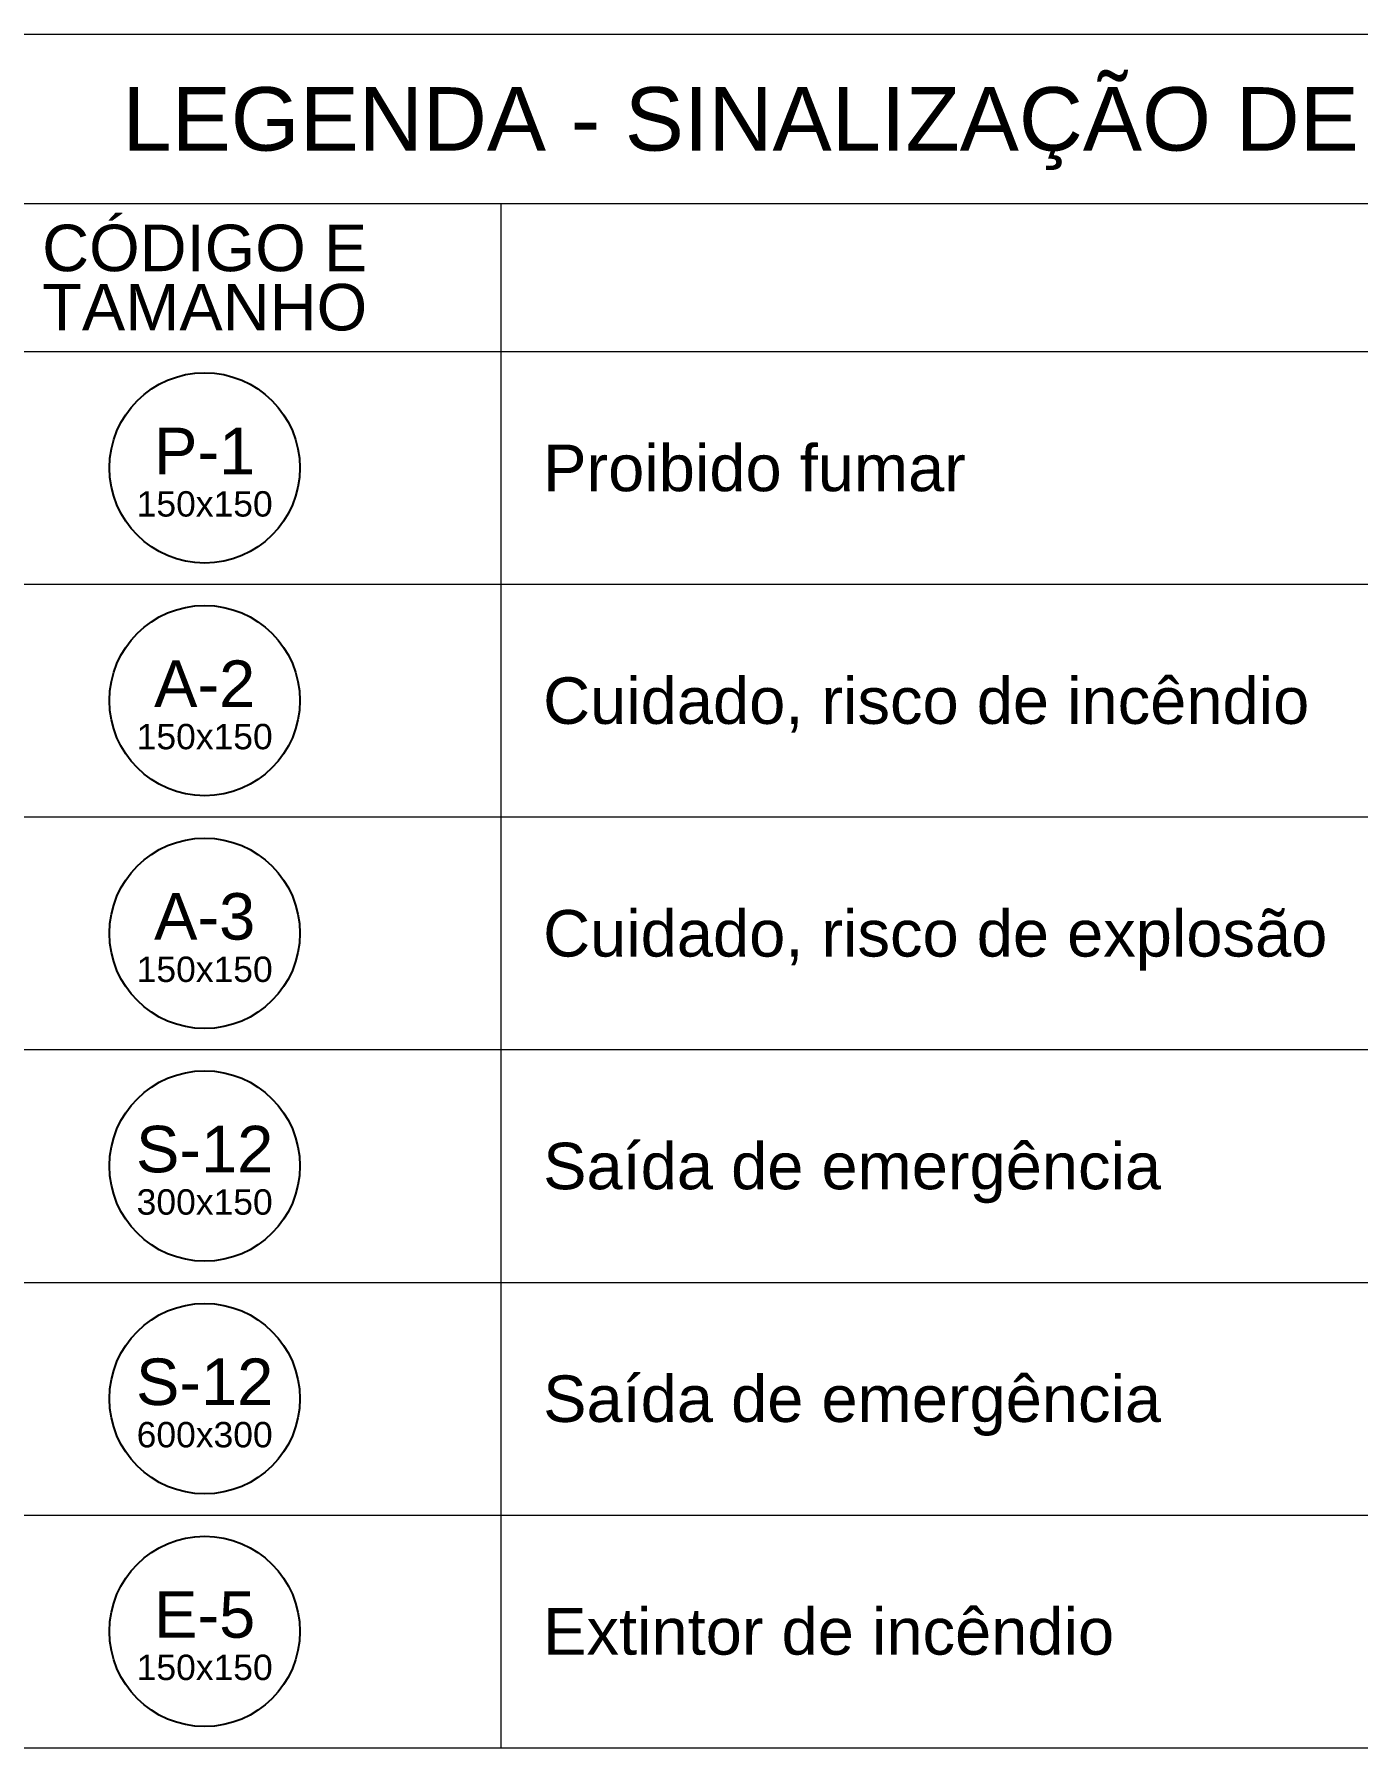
# Model space of a CAD drawing. Header units: metres. Extents: x -2 to 241, y -44 to 80.
# Drawn here: x 37.19 to 43.45, y -2.8 to 5.3 of the extents above; entities that cross this region are included whole.
import ezdxf
from ezdxf.enums import TextEntityAlignment as Align

# ---------------------------------------------------------------- set-up
doc = ezdxf.new("R2010")
doc.units = ezdxf.units.M
doc.header["$LTSCALE"] = 0.1
for name, color, linetype, lineweight in [('LEGENDA', 7, 'Continuous', 13), ('SINAL_DEMAIS', 30, 'Continuous', 25), ('SINAL_EQUIPAMENTOS', 1, 'Continuous', 25), ('SINALIZACAO', 3, 'Continuous', 25)]:
    doc.layers.add(name, color=color, linetype=linetype, lineweight=lineweight)
doc.styles.add('COSCIP-TEXTO', font='arial.ttf')

# ---------------------------------------------------------------- blocks, each defined once
blk = doc.blocks.new('PLACA_CHAMADA_P-1')
at = {"color": 30, "lineweight": 25}
blk.add_circle((0, 0), 0.45, dxfattribs=at)
at = {"color": 30, "style": 'COSCIP-TEXTO'}
for tag, height, p in [('CODIGO', 0.22, (0, 0.08)), ('DIMENSAO', 0.12, (0, -0.17))]:
    blk.add_attdef(tag, text='', height=height, dxfattribs=at).set_placement(p, align=Align.MIDDLE_CENTER)
blk = doc.blocks.new('PLACA_CHAMADA_A-2')
at = {"color": 30, "lineweight": 25}
blk.add_circle((0, 0), 0.45, dxfattribs=at)
at = {"color": 30, "style": 'COSCIP-TEXTO'}
for tag, height, p in [('CODIGO', 0.22, (0, 0.08)), ('DIMENSAO', 0.12, (0, -0.17))]:
    blk.add_attdef(tag, text='', height=height, dxfattribs=at).set_placement(p, align=Align.MIDDLE_CENTER)
blk = doc.blocks.new('PLACA_CHAMADA_A-3')
at = {"color": 30, "lineweight": 25}
blk.add_circle((0, 0), 0.45, dxfattribs=at)
at = {"color": 30, "style": 'COSCIP-TEXTO'}
for tag, height, p in [('CODIGO', 0.22, (0, 0.08)), ('DIMENSAO', 0.12, (0, -0.17))]:
    blk.add_attdef(tag, text='', height=height, dxfattribs=at).set_placement(p, align=Align.MIDDLE_CENTER)
blk = doc.blocks.new('PLACA_CHAMADA_S-12')
at = {"color": 3, "lineweight": 25}
blk.add_circle((0, 0), 0.45, dxfattribs=at)
at = {"color": 3, "style": 'COSCIP-TEXTO'}
for tag, height, p in [('CODIGO', 0.22, (0, 0.08)), ('DIMENSAO', 0.12, (0, -0.17))]:
    blk.add_attdef(tag, text='', height=height, dxfattribs=at).set_placement(p, align=Align.MIDDLE_CENTER)
blk = doc.blocks.new('PLACA_CHAMADA_E-5')
at = {"color": 1, "lineweight": 25}
blk.add_circle((0, 0), 0.45, dxfattribs=at)
at = {"color": 1, "style": 'COSCIP-TEXTO'}
for tag, height, p in [('CODIGO', 0.22, (0, 0.08)), ('DIMENSAO', 0.12, (0, -0.17))]:
    blk.add_attdef(tag, text='', height=height, dxfattribs=at).set_placement(p, align=Align.MIDDLE_CENTER)

msp = doc.modelspace()

# ---------------------------------------------------------------- linework, layer by layer
at = {"layer": 'LEGENDA'}
for p, q in [((34, 5.3), (50, 5.3)), ((34, 4.5), (50, 4.5)), ((39.4, 4.5), (39.4, -2.8)), ((34, 3.8), (50, 3.8)), ((34, 2.7), (50, 2.7)), ((34, 1.6), (50, 1.6)), ((34, 0.5), (50, 0.5)), ((34, -0.6), (50, -0.6)), ((34, -1.7), (50, -1.7)), ((34, -2.8), (50, -2.8))]:
    msp.add_line(p, q, dxfattribs=at)

# ---------------------------------------------------------------- block references
at = {"layer": 'SINAL_DEMAIS'}
for name, p, values in [('PLACA_CHAMADA_P-1', (38, 3.25), {'CODIGO': 'P-1', 'DIMENSAO': '150x150'}), ('PLACA_CHAMADA_A-2', (38, 2.15), {'CODIGO': 'A-2', 'DIMENSAO': '150x150'}), ('PLACA_CHAMADA_A-3', (38, 1.05), {'CODIGO': 'A-3', 'DIMENSAO': '150x150'})]:
    msp.add_blockref(name, p, dxfattribs=at).add_auto_attribs(values)
at = {"layer": 'SINAL_EQUIPAMENTOS'}
msp.add_blockref('PLACA_CHAMADA_E-5', (38, -2.25), dxfattribs=at).add_auto_attribs({'CODIGO': 'E-5', 'DIMENSAO': '150x150'})
at = {"layer": 'SINALIZACAO'}
for p, values in [((38, -0.05), {'CODIGO': 'S-12', 'DIMENSAO': '300x150'}), ((38, -1.15), {'CODIGO': 'S-12', 'DIMENSAO': '600x300'})]:
    msp.add_blockref('PLACA_CHAMADA_S-12', p, dxfattribs=at).add_auto_attribs(values)

# ---------------------------------------------------------------- texts
at = {"layer": 'LEGENDA', "style": 'COSCIP-TEXTO'}
for s, height, p in [('LEGENDA - SINALIZAÇÃO DE EMERGÊNCIA', 0.3, (42, 4.9)), ('CÓDIGO E', 0.22, (38, 4.29)), ('TAMANHO', 0.22, (38, 4.01))]:
    msp.add_text(s, height=height, dxfattribs=at).set_placement(p, align=Align.MIDDLE_CENTER)
for s, p in [('Proibido fumar', (39.6, 3.25)), ('Cuidado, risco de incêndio', (39.6, 2.15)), ('Cuidado, risco de explosão', (39.6, 1.05)), ('Saída de emergência', (39.6, -0.05)), ('Saída de emergência', (39.6, -1.15)), ('Extintor de incêndio', (39.6, -2.25))]:
    msp.add_text(s, height=0.22, dxfattribs=at).set_placement(p, align=Align.MIDDLE_LEFT)

doc.saveas('drawing.dxf')
